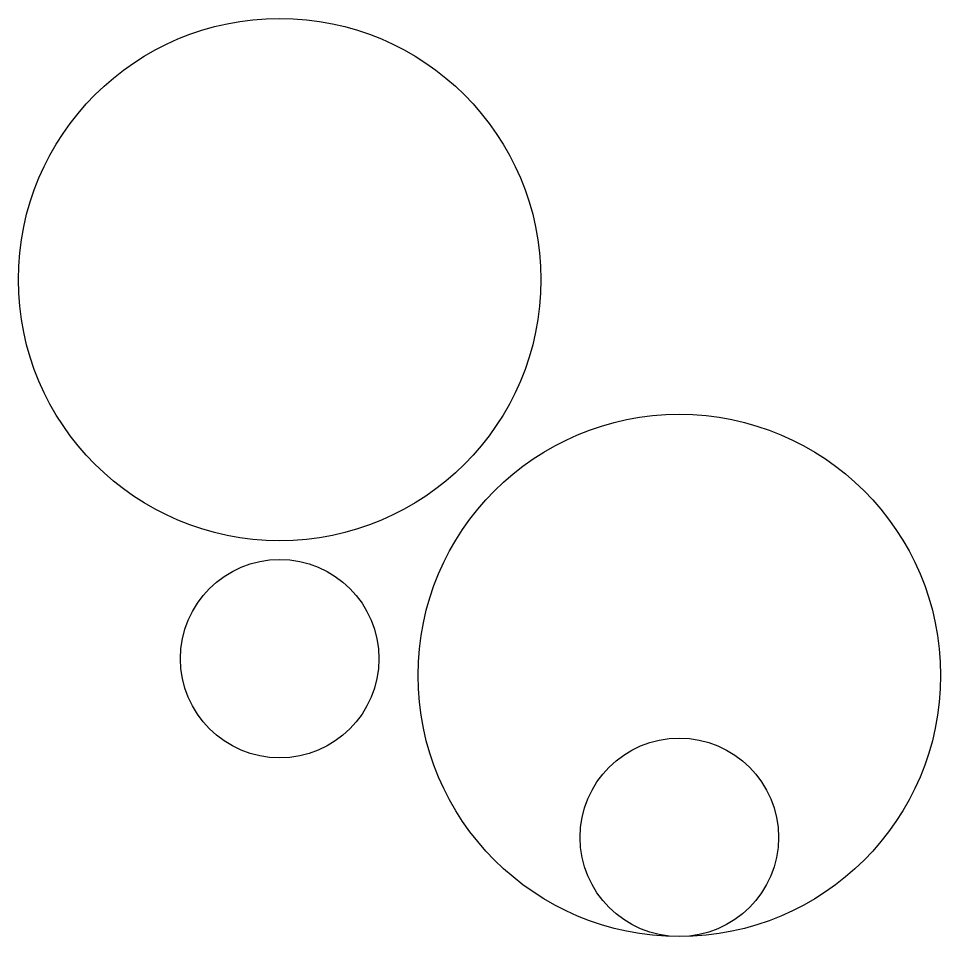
# Model space of a CAD drawing. Header units: millimetres. Extents: x 81 to 257, y -1 to 175.
import ezdxf

# ---------------------------------------------------------------- set-up
doc = ezdxf.new("R2010")
doc.units = ezdxf.units.MM

msp = doc.modelspace()

# ---------------------------------------------------------------- linework, layer by layer
for centre, radius in [((130.73, 124.54), 50), ((207.21, 48.75), 50), ((130.73, 51.96), 19), ((207.21, 17.75), 19)]:
    msp.add_circle(centre, radius)

doc.saveas('drawing.dxf')
